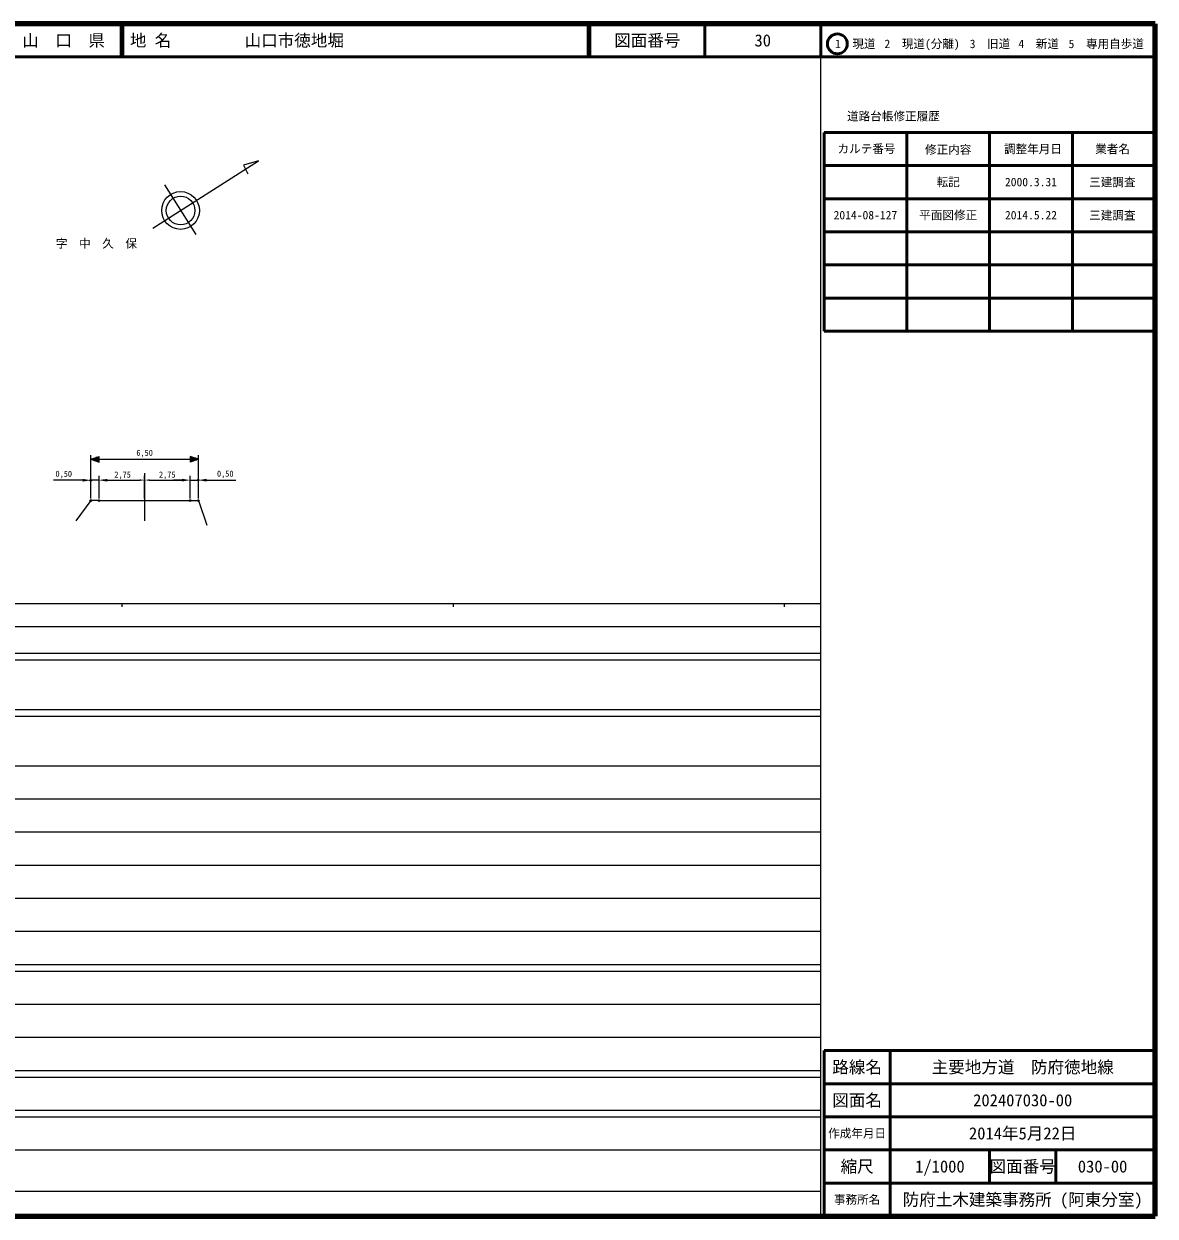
# Model space of a CAD drawing. Units: millimetres, scale not verified. Extents: x 40000 to 680000, y 20000 to 380000.
# Drawn here: x 338363 to 680000, y 20000 to 380000 of the extents above; entities that cross this region are included whole.
import ezdxf
from ezdxf.enums import TextEntityAlignment as Align

# ---------------------------------------------------------------- set-up
doc = ezdxf.new("R2010")
doc.units = ezdxf.units.MM
doc.header["$LTSCALE"] = 1000
doc.header["$PDMODE"] = 32
doc.header["$PDSIZE"] = 500
for name, color, linetype, lineweight in [('M-BGD', 7, 'Continuous', 25), ('M-TTL', 2, 'Continuous', 140), ('M-TTL-BAND', 7, 'Continuous', 25), ('M-TTL-FRAM', 2, 'Continuous', 50), ('M-TTL-LINE', 7, 'Continuous', 50)]:
    doc.layers.add(name, color=color, linetype=linetype, lineweight=lineweight)
doc.layers.add('M-BMK-HTXT', color=7, linetype='Continuous')
doc.layers.add('M-TTL-TXT', color=7, linetype='Continuous')
doc.styles.add('ＭＳ ゴシック', font='')
doc.styles.get('ＭＳ ゴシック').set_extended_font_data('MS Gothic')

msp = doc.modelspace()

# ---------------------------------------------------------------- hatches: boundary and pattern name
at = {"layer": 'M-BGD'}
for points in [[(356081, 242611), (356081, 241777), (358581, 242194)], [(363581, 242611), (363581, 241777), (361081, 242194)], [(362581, 242484), (362581, 241984), (361081, 242234)], [(362581, 242484), (362581, 241984), (361081, 242234)], [(373331, 242484), (373331, 241984), (374831, 242234)], [(376331, 242484), (376331, 241984), (374831, 242234)], [(386081, 242640), (386081, 241806), (388581, 242223)], [(387081, 242484), (387081, 241984), (388581, 242234)], [(387081, 242484), (387081, 241984), (388581, 242234)], [(393581, 242640), (393581, 241806), (391081, 242223)]]:
    msp.add_hatch(color=256, dxfattribs=at).paths.add_polyline_path(points)

# ---------------------------------------------------------------- linework, layer by layer
for p, q in [((377301, 318283), (409214, 338677)), ((409214, 338677), (404691, 337343)), ((404691, 337343), (406044, 334746)), ((380817, 331356), (390312, 316359)), ((358581, 236702), (358581, 249775)), ((358581, 248525), (361081, 249359)), ((358581, 248525), (361081, 247692)), ((358581, 248525), (361081, 248525)), ((361081, 248692), (359081, 248692)), ((359581, 248859), (361081, 248859)), ((361081, 249025), (360081, 249025)), ((360581, 249192), (361081, 249192)), ((361081, 247692), (361081, 249359)), ((361081, 248525), (388581, 248525)), ((391081, 248525), (388581, 249359)), ((388581, 249359), (388581, 247692)), ((389081, 249192), (388581, 249192)), ((388581, 249025), (389581, 249025)), ((390081, 248859), (388581, 248859)), ((388581, 248692), (390581, 248692)), ((391081, 248525), (388581, 247692)), ((391081, 248525), (388581, 248525)), ((391081, 236702), (391081, 249775)), ((361081, 248359), (359081, 248359)), ((359581, 248192), (361081, 248192)), ((361081, 248025), (360081, 248025)), ((360581, 247859), (361081, 247859)), ((388581, 248359), (390581, 248359)), ((390081, 248192), (388581, 248192)), ((388581, 248025), (389581, 248025)), ((389081, 247859), (388581, 247859)), ((356081, 242194), (347316, 242194)), ((358581, 236702), (358581, 243444)), ((361081, 242194), (358581, 242194)), ((361081, 236702), (361081, 243484)), ((361081, 236702), (361081, 243484)), ((361081, 236702), (361081, 243444)), ((362581, 242234), (369093, 242234)), ((362581, 242234), (373331, 242234)), ((363581, 242194), (366081, 242194)), ((374831, 244324), (374831, 229905)), ((374831, 236702), (374831, 243484)), ((374831, 236702), (374831, 243484)), ((376331, 242234), (387081, 242234)), ((386081, 242223), (383581, 242223)), ((387081, 242234), (385581, 242234)), ((388581, 236702), (388581, 243484)), ((388581, 236702), (388581, 243484)), ((388581, 236702), (388581, 243473)), ((388581, 242223), (391081, 242223)), ((391081, 236702), (391081, 243473)), ((393581, 242223), (402347, 242223)), ((358581, 236077), (354052, 229982)), ((361081, 236077), (358581, 236077)), ((361081, 236077), (388581, 236077)), ((388581, 236077), (391081, 236077)), ((391081, 236077), (393640, 228599))]:
    msp.add_line(p, q, dxfattribs=at)
for radius in [5699, 4328]:
    msp.add_circle((385697, 323649), radius, dxfattribs=at)
for p in [(358581, 242194), (391081, 242223), (358581, 236077), (361081, 236077), (388581, 236077), (391081, 236077)]:
    msp.add_point(p, dxfattribs=at)
at = {"layer": 'M-TTL'}
for p, q in [((680000, 380000), (40000, 380000)), ((680000, 20000), (680000, 380000)), ((40000, 20000), (680000, 20000))]:
    msp.add_line(p, q, dxfattribs=at)
at = {"layer": 'M-TTL-BAND'}
for p, q in [((579000, 20000), (579000, 370000)), ((40000, 205000), (579000, 205000)), ((368000, 205000), (368000, 204000)), ((468000, 205000), (468000, 204000)), ((568000, 205000), (568000, 204000)), ((68000, 198000), (579000, 198000)), ((40000, 190000), (579000, 190000)), ((40000, 188000), (579000, 188000)), ((40000, 173000), (579000, 173000)), ((40000, 171000), (579000, 171000)), ((40000, 156000), (579000, 156000)), ((46000, 146000), (579000, 146000)), ((52000, 136000), (579000, 136000)), ((46000, 126000), (579000, 126000)), ((52000, 116000), (579000, 116000)), ((46000, 106000), (579000, 106000)), ((40000, 96000), (579000, 96000)), ((40000, 94000), (579000, 94000)), ((49000, 84000), (579000, 84000)), ((40000, 74000), (579000, 74000)), ((40000, 64000), (579000, 64000)), ((40000, 62000), (579000, 62000)), ((40000, 52000), (579000, 52000)), ((40000, 50000), (579000, 50000)), ((40000, 40000), (579000, 40000)), ((68000, 27500), (579000, 27500))]:
    msp.add_line(p, q, dxfattribs=at)
at = {"layer": 'M-TTL-FRAM'}
for p, q in [((580000, 347197), (580000, 287197)), ((580000, 347197), (680000, 347197)), ((580000, 287197), (680000, 287197)), ((680000, 70000), (580000, 70000)), ((580000, 70000), (580000, 20000))]:
    msp.add_line(p, q, dxfattribs=at)
at = {"layer": 'M-TTL-LINE'}
for p, q in [((367750, 380000), (367750, 370000)), ((368250, 380000), (368250, 370000)), ((508747, 380000), (508747, 370000)), ((509247, 380000), (509247, 370000)), ((543997, 380000), (543997, 370000)), ((579000, 380000), (579000, 370000)), ((40000, 370000), (680000, 370000)), ((605000, 347197), (605000, 287197)), ((630000, 347197), (630000, 287197)), ((655000, 347197), (655000, 287197)), ((580000, 337197), (680000, 337197)), ((580000, 327197), (680000, 327197)), ((580000, 317197), (680000, 317197)), ((580000, 307197), (680000, 307197)), ((580000, 297197), (680000, 297197)), ((600000, 70000), (600000, 20000)), ((680000, 60000), (580000, 60000)), ((680000, 50000), (580000, 50000)), ((680000, 40000), (580000, 40000)), ((630000, 40000), (630000, 30000)), ((650000, 40000), (650000, 30000)), ((680000, 30000), (580000, 30000))]:
    msp.add_line(p, q, dxfattribs=at)
msp.add_circle((584031, 373958), 3000, dxfattribs=at)

# ---------------------------------------------------------------- texts
at = {"layer": 'M-BGD', "style": 'ＭＳ ゴシック'}
msp.add_text('6,50', height=1833, dxfattribs=at).set_placement((374831, 249017), align=Align.BOTTOM_CENTER)
for s, p in [('0,50', (347929, 242686)), ('2,75', (365701, 242444)), ('2,75', (379186, 242444)), ('0,50', (396694, 242715))]:
    msp.add_text(s, height=1833, dxfattribs=at).set_placement(p, align=Align.BOTTOM_LEFT)
at = {"layer": 'M-BMK-HTXT', "style": 'ＭＳ ゴシック'}
msp.add_text('字\u3000中\u3000久\u3000保', height=2566, dxfattribs=at).set_placement((348042, 311630), align=Align.BOTTOM_LEFT)
at = {"layer": 'M-TTL-TXT', "style": 'ＭＳ ゴシック'}
for s, height, p in [('山\u3000口\u3000県', 3666, (350375, 375000)), ('図面番号', 3666, (526622, 375000)), ('30', 3666, (561497, 375000)), ('1\u3000現道', 2566, (589448, 373958)), ('2\u3000現道(分離)', 2566, (609619, 373958)), ('3\u3000旧道', 2566, (630121, 373958)), ('4\u3000新道', 2566, (644824, 373958)), ('5\u3000専用自歩道', 2566, (665228, 373958)), ('道路台帳修正履歴', 2566, (600968, 352113)), ('カルテ番号', 2566, (592839, 342277)), ('修正内容', 2566, (617509, 342023)), ('調整年月日', 2566, (643089, 342197)), ('業者名', 2566, (667134, 342197)), ('転記', 2566, (617500, 332245)), ('2000.3.31', 2566, (642500, 332245)), ('三建調査', 2566, (667077, 332189)), ('2014-08-127', 2566, (592500, 322245)), ('平面図修正', 2566, (617500, 322245)), ('2014.5.22', 2566, (642500, 322245)), ('三建調査', 2566, (667077, 322189)), ('路線名', 3666, (590000, 65000)), ('路線名', 3666, (590000, 65000)), ('主要地方道\u3000防府徳地線', 3666, (640000, 65000)), ('図面名', 3666, (590000, 55000)), ('図面名', 3666, (590000, 55000)), ('202407030-00', 3666, (640000, 55000)), ('2014年5月22日', 3666, (640000, 45000)), ('作成年月日', 2566, (590000, 45000)), ('作成年月日', 2566, (590000, 45000)), ('縮尺', 3666, (590000, 35000)), ('縮尺', 3666, (590000, 35000)), ('1/1000', 3666, (615000, 35000)), ('図面番号', 3666, (640000, 35000)), ('図面番号', 3666, (640000, 35000)), ('030-00', 3666, (664125, 35000)), ('事務所名', 2566, (590000, 25000)), ('事務所名', 2566, (590000, 25000)), ('防府土木建築事務所 (阿東分室)', 3666, (640000, 25000))]:
    msp.add_text(s, height=height, dxfattribs=at).set_placement(p, align=Align.MIDDLE_CENTER)
for s, p in [('地 名', (370380, 375000)), ('山口市徳地堀', (405024, 375000))]:
    msp.add_text(s, height=3666, dxfattribs=at).set_placement(p, align=Align.MIDDLE_LEFT)

doc.saveas('drawing.dxf')
